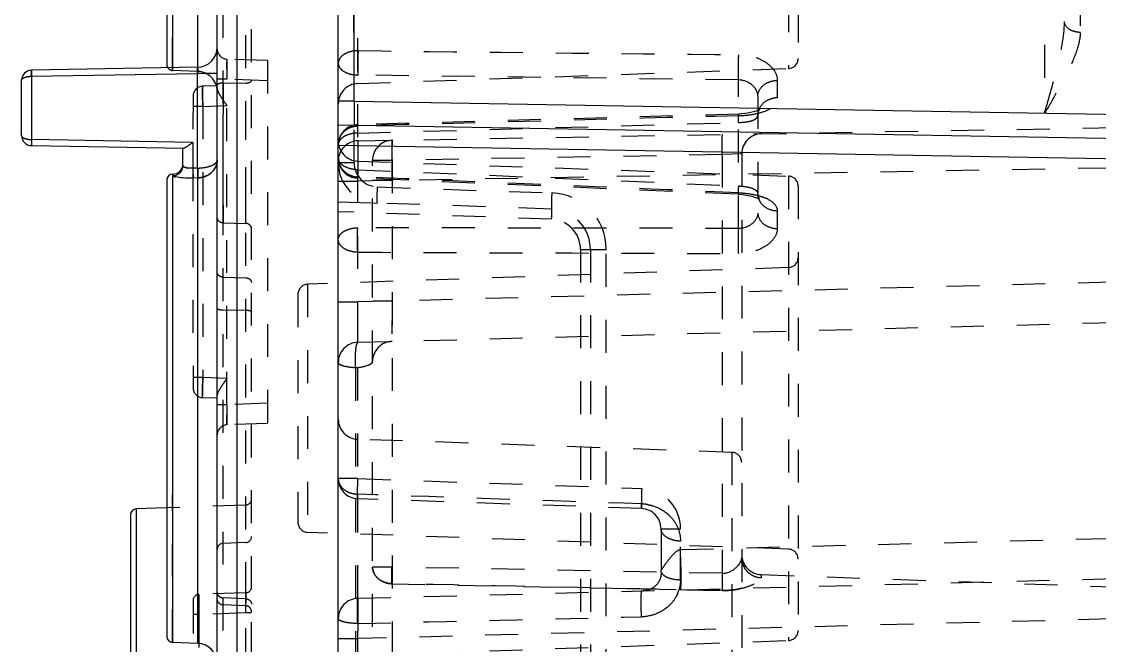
# Model space of a CAD drawing. Header units: millimetres. Extents: x -1265 to 1982, y -12197 to 1934.
# Drawn here: x 504.9 to 558.3, y 175.9 to 206.8 of the extents above; entities that cross this region are included whole.
import ezdxf

# ---------------------------------------------------------------- set-up
doc = ezdxf.new("R2010")
doc.units = ezdxf.units.MM
doc.header["$LTSCALE"] = 16.335
doc.linetypes.add('HIDDEN', pattern=[0.2, 0.1, -0.1])
doc.layers.get('0').update_dxf_attribs({"linetype": 'CONTINUOUS'})
doc.layers.add('DEFAULT_2', color=8, linetype='HIDDEN')

msp = doc.modelspace()

# ---------------------------------------------------------------- linework, layer by layer
at = {"color": 7, "linetype": 'Continuous'}
for p, q in [((520.598, -133.13), (520.598, 283.87)), ((514.598, -94.748), (514.598, 282.739)), ((515.572, 276.741), (515.572, -88.75)), ((512.098, 227.306), (512.098, 204.674)), ((512.387, 227.526), (512.387, 204.511)), ((513.633, 204.538), (513.633, 227.417)), ((513.615, 204.533), (505.389, 204.389)), ((505.389, 204.089), (513.615, 204.233)), ((513.615, 199.536), (513.615, 204.233)), ((514.598, 204.233), (513.615, 204.233)), ((504.898, 201.151), (504.898, 203.889)), ((505.389, 204.089), (505.389, 200.951)), ((521.384, 202.857), (520.598, 202.857)), ((521.384, 202.857), (521.384, 201.657)), ((521.384, 202.857), (599.107, 201.501)), ((597.633, 200.326), (520.598, 201.67)), ((513.389, 200.812), (505.389, 200.951)), ((505.389, 200.651), (512.936, 200.52)), ((512.898, 199.654), (512.898, 200.52)), ((513.389, 200.812), (513.389, 199.529)), ((520.598, 200.67), (597.633, 199.326)), ((513.615, 199.536), (513.389, 199.529)), ((512.098, 198.936), (512.098, 176.304)), ((512.387, 199.156), (512.387, 176.005)), ((512.398, 199.215), (512.393, 199.157)), ((512.398, 199.235), (512.398, 199.215)), ((513.624, 199.047), (513.398, 199.039)), ((513.633, 175.962), (513.633, 199.047)), ((510.298, 182.332), (510.298, 151.909)), ((512.098, 182.683), (510.587, 182.63)), ((510.587, 182.63), (510.587, 151.61)), ((513.633, 175.962), (512.387, 176.005))]:
    msp.add_line(p, q, dxfattribs=at)
for centre, radius, start, end in [((513.598, 205.533), 1, 271, 360), ((505.398, 203.889), 0.5, 91, 180), ((505.398, 201.151), 0.5, 180, 269), ((512.398, 199.736), 0.5, 270, 350.8002), ((512.398, 198.935), 0.3, 90, 180), ((510.598, 182.331), 0.3, 92, 180), ((512.398, 176.305), 0.3, 180, 268), ((513.598, 174.963), 1, 0, 88)]:
    msp.add_arc(centre, radius, start, end, dxfattribs=at)
for points, knots in [([(521.384, 202.857), (521.383, 203.248), (521.381, 204.013), (521.38, 205.124), (521.378, 206.148), (521.378, 206.928), (521.378, 207.48), (521.378, 207.829), (521.379, 208.131), (521.38, 208.382), (521.38, 208.558), (521.381, 208.672), (521.381, 208.737), (521.383, 208.786), (521.381, 208.825), (521.386, 208.841), (521.381, 208.857), (521.384, 208.857)], [0, 0, 0, 0, 0.195092, 0.3827, 0.555558, 0.707136, 0.773007, 0.831443, 0.881916, 0.923896, 0.956914, 0.969982, 0.980726, 0.989122, 0.995148, 0.998781, 1, 1, 1, 1]), ([(505.389, 204.389), (505.387, 204.389), (505.39, 204.377), (505.386, 204.365), (505.388, 204.335), (505.386, 204.281), (505.388, 204.197), (505.388, 204.126), (505.389, 204.089)], [0, 0, 0, 0, 0.019152, 0.075116, 0.166846, 0.293184, 0.629857, 1, 1, 1, 1]), ([(513.615, 204.533), (513.618, 204.533), (513.619, 204.52), (513.621, 204.506), (513.622, 204.476), (513.623, 204.423), (513.621, 204.34), (513.618, 204.271), (513.615, 204.233)], [0, 0, 0, 0, 0.023468, 0.08469, 0.180135, 0.305023, 0.623367, 1, 1, 1, 1]), ([(504.898, 203.889), (504.898, 203.953), (505.03, 204.037), (505.2, 204.076), (505.324, 204.089), (505.389, 204.089)], [0, 0, 0, 0, 0.345637, 0.645531, 1, 1, 1, 1]), ([(504.898, 201.151), (504.898, 201.087), (505.031, 201.004), (505.201, 200.963), (505.324, 200.952), (505.389, 200.951)], [0, 0, 0, 0, 0.349302, 0.648144, 1, 1, 1, 1]), ([(505.389, 200.951), (505.389, 200.927), (505.388, 200.842), (505.386, 200.756), (505.387, 200.695)], [0, 0, 0, 0, 0.280339, 1, 1, 1, 1]), ([(505.387, 200.695), (505.387, 200.684), (505.392, 200.675), (505.385, 200.651), (505.389, 200.651)], [0, 0, 0, 0, 0.745059, 1, 1, 1, 1]), ([(513.389, 200.812), (513.346, 200.779), (513.261, 200.715), (513.14, 200.625), (513.036, 200.558), (512.966, 200.519), (512.936, 200.52)], [0, 0, 0, 0, 0.301036, 0.586699, 0.832841, 1, 1, 1, 1]), ([(513.615, 199.535), (513.746, 199.537), (513.992, 199.561), (514.331, 199.644), (514.598, 199.809), (514.598, 199.938)], [0, 0, 0, 0, 0.352336, 0.650583, 1, 1, 1, 1]), ([(513.997, 199.123), (514.17, 199.192), (514.477, 199.41), (514.598, 199.771), (514.598, 199.938)], [0, 0, 0, 0, 0.526757, 1, 1, 1, 1]), ([(512.829, 199.405), (512.84, 199.424), (512.878, 199.502), (512.898, 199.59), (512.898, 199.654)], [0, 0, 0, 0, 0.26133, 1, 1, 1, 1]), ([(513.149, 199.538), (513.086, 199.548), (513.003, 199.567), (512.92, 199.612), (512.898, 199.641), (512.898, 199.654)], [0, 0, 0, 0, 0.662365, 0.871584, 1, 1, 1, 1]), ([(513.389, 199.529), (513.368, 199.528), (513.288, 199.525), (513.208, 199.53), (513.149, 199.538)], [0, 0, 0, 0, 0.260461, 1, 1, 1, 1]), ([(513.389, 199.529), (513.39, 199.494), (513.394, 199.363), (513.397, 199.233), (513.398, 199.137)], [0, 0, 0, 0, 0.268719, 1, 1, 1, 1]), ([(513.633, 199.537), (513.636, 199.431), (513.636, 199.268), (513.641, 199.104), (513.633, 199.047)], [0, 0, 0, 0, 0.645601, 1, 1, 1, 1]), ([(512.398, 199.157), (512.419, 199.157), (512.507, 199.163), (512.593, 199.194), (512.652, 199.227)], [0, 0, 0, 0, 0.235852, 1, 1, 1, 1]), ([(512.544, 199.097), (512.512, 199.105), (512.472, 199.116), (512.415, 199.142), (512.415, 199.157)], [0, 0, 0, 0, 0.691676, 1, 1, 1, 1]), ([(513.398, 199.039), (513.234, 199.034), (512.948, 199.039), (512.663, 199.069), (512.544, 199.097)], [0, 0, 0, 0, 0.573426, 1, 1, 1, 1]), ([(513.398, 199.137), (513.398, 199.126), (513.399, 199.093), (513.399, 199.061), (513.398, 199.039)], [0, 0, 0, 0, 0.346429, 1, 1, 1, 1])]:
    msp.add_open_spline(points, degree=3, knots=knots, dxfattribs=at)
for points in [[(512.652, 199.227), (512.724, 199.269), (512.788, 199.332), (512.829, 199.405)], [(513.633, 199.047), (513.757, 199.051), (513.881, 199.077), (513.997, 199.123)]]:
    msp.add_open_spline(points, degree=3, dxfattribs=at)
at = {"layer": 'DEFAULT_2', "color": 8, "linetype": 'HIDDEN'}
for p, q in [((516.008, 64.006), (516.008, 283.738)), ((516.298, 64.308), (516.298, 283.465)), ((514.887, 163.531), (514.887, 282.95)), ((512.387, 204.375), (512.393, 227.533)), ((542.915, 227.507), (542.915, 204.473)), ((543.398, 227.007), (543.398, 204.973)), ((555.615, 218.709), (555.615, 202.26)), ((521.58, -112.561), (521.563, 212.786)), ((521.384, 202.857), (521.384, 208.857)), ((517.098, 204.87), (515.08, 204.941)), ((517.098, 204.87), (517.098, 186.87)), ((512.387, 204.511), (512.387, 204.375)), ((513.633, 204.332), (512.387, 204.375)), ((513.633, 204.538), (513.633, 204.332)), ((521.563, 203.728), (542.915, 204.473)), ((540.433, 203.907), (521.563, 204.151)), ((514.598, 203.62), (513.88, 203.595)), ((515.08, 203.941), (514.598, 203.941)), ((514.887, 203.641), (514.886, 203.353)), ((514.887, 203.771), (516.008, 203.751)), ((514.887, 203.771), (514.887, 203.641)), ((515.08, 187.799), (515.08, 203.941)), ((517.098, 203.871), (515.08, 203.941)), ((540.433, 196.542), (540.433, 203.907)), ((542.38, 203.02), (542.38, 203.889)), ((513.398, 203.096), (513.389, 200.812)), ((541.398, 203.116), (541.398, 197.306)), ((513.88, 202.596), (513.398, 202.596)), ((513.88, 202.596), (515.08, 202.638)), ((513.88, 202.596), (513.88, 189.145)), ((540.439, 202.213), (521.571, 201.687)), ((521.58, 200.887), (598.103, 202.223)), ((540.439, 202.213), (540.45, 202.134)), ((521.384, 199.802), (521.384, 201.657)), ((521.563, 201.271), (540.433, 201.797)), ((521.571, 201.687), (521.58, 201.626)), ((521.563, 199.883), (542.915, 199.137)), ((598.103, 200.223), (521.572, 198.888)), ((522.298, 59.174), (522.298, 199.917)), ((523.263, 199.917), (522.298, 199.917)), ((539.633, 200.203), (523.263, 199.917)), ((523.263, 199.917), (523.263, 86.747)), ((540.598, 200.237), (539.633, 200.203)), ((539.633, 200.203), (539.633, 179.436)), ((540.598, 200.237), (540.598, 87.193)), ((513.389, 199.529), (513.398, 188.645)), ((521.384, 199.802), (520.598, 199.802)), ((521.563, 199.454), (540.433, 198.652)), ((512.387, 176.005), (512.393, 199.163)), ((512.393, 199.157), (512.398, 199.235)), ((520.598, 198.888), (521.572, 198.888)), ((521.556, 199.039), (521.563, 199.103)), ((540.425, 198.236), (521.556, 199.039)), ((523.28, 198.917), (522.298, 198.917)), ((542.915, 199.137), (542.915, 176.103)), ((522.542, 198.602), (531.181, 198.301)), ((540.425, 198.236), (540.433, 198.314)), ((543.398, 198.637), (543.398, 176.603)), ((520.598, 197.87), (522.298, 197.811)), ((522.298, 197.811), (522.53, 197.803)), ((531.168, 197.501), (522.528, 197.803)), ((531.159, 197.001), (520.598, 197.37)), ((542.363, 197.402), (542.363, 196.534)), ((514.887, 196.814), (516.008, 196.794)), ((540.433, 196.542), (521.563, 196.575)), ((532.607, 195.502), (532.607, 164.238)), ((532.607, 195.502), (533.884, 195.502)), ((533.098, 195.502), (533.098, 164.238)), ((533.884, 164.238), (533.884, 195.503)), ((542.915, 194.603), (519.08, 193.771)), ((598.106, 194.899), (521.58, 192.896)), ((514.887, 194.126), (516.008, 194.095)), ((519.08, 193.771), (519.08, 181.469)), ((518.598, 193.273), (518.598, 181.968)), ((521.572, 190.896), (598.106, 192.9)), ((523.272, 192.94), (522.298, 192.94)), ((514.887, 192.501), (516.008, 192.49)), ((520.598, 192.896), (521.58, 192.896)), ((521.448, 189.632), (521.448, 59.233)), ((513.88, 189.145), (513.398, 189.145)), ((515.08, 189.103), (513.88, 189.145)), ((514.598, 188.12), (513.88, 188.145)), ((515.08, 187.799), (514.598, 187.799)), ((517.098, 187.87), (515.08, 187.799)), ((517.098, 186.87), (515.08, 186.8)), ((540.115, 185.437), (521.563, 186.085)), ((540.115, 185.437), (540.115, 162.403)), ((521.572, 184.136), (520.598, 184.136)), ((521.572, 184.136), (535.641, 183.645)), ((516.008, 182.82), (512.098, 182.683)), ((535.633, 182.645), (521.563, 183.137)), ((537.572, 180.614), (598.106, 182.199)), ((542.915, 180.637), (519.08, 181.469)), ((536.598, 181.646), (536.598, 180.174)), ((536.598, 181.646), (537.572, 181.646)), ((537.563, 179.116), (537.572, 181.646)), ((516.008, 180.96), (514.887, 180.92)), ((521.572, 178.196), (598.106, 180.2)), ((523.263, 179.747), (522.298, 179.747)), ((539.633, 179.436), (523.263, 179.747)), ((541.563, 179.373), (541.563, 179.221)), ((541.563, 179.373), (588.415, 177.737)), ((523.263, 178.921), (534.17, 178.698)), ((534.17, 178.698), (535.626, 178.668)), ((535.626, 178.668), (535.715, 178.666)), ((535.715, 178.666), (537.572, 178.628)), ((537.572, 178.628), (537.865, 178.622)), ((537.865, 178.622), (539.633, 178.586)), ((513.398, 178.089), (513.398, 170.652)), ((516.008, 178.47), (513.687, 178.388)), ((514.887, 178.162), (514.887, 178.217)), ((516.008, 178.179), (514.887, 178.216)), ((514.887, 177.869), (514.887, 178.162)), ((598.103, 178.2), (521.58, 176.196)), ((516.008, 177.47), (513.687, 177.389)), ((516.008, 177.83), (514.887, 177.869)), ((516.298, 177.47), (516.008, 177.47)), ((513.687, 177.389), (513.398, 177.389)), ((513.687, 177.389), (513.687, 171.351)), ((520.598, 176.196), (521.58, 176.196)), ((521.563, 175.358), (542.915, 176.103))]:
    msp.add_line(p, q, dxfattribs=at)
for points in [[(541.493, 202.44), (541.491, 202.439), (541.316, 202.355), (540.9, 202.254), (540.439, 202.213)], [(541.398, 202.172), (541.447, 202.376), (541.493, 202.44)], [(541.47, 198.002), (541.487, 197.99), (541.423, 198.102), (541.398, 198.25)], [(540.425, 198.236), (540.641, 198.221), (541.098, 198.144), (541.414, 198.033), (541.47, 198.002)]]:
    msp.add_lwpolyline(points, dxfattribs=at)
for centre, radius, start, end in [((515.098, 205.44), 0.5, 180, 268), ((512.398, 204.675), 0.3, 180, 268), ((542.898, 204.973), 0.5, 272, 360), ((513.598, 203.333), 1, 0, 88), ((567.705, 204.86), 52.633, 180.456, 181.0005), ((513.898, 203.096), 0.5, 92, 180), ((-984.328, 199.921), 1500.341, 359.913968, 0.146267), ((521.598, 202.728), 1, 92, 180), ((563.301, 203.476), 49.429, 180.4411, 181.0203), ((521.598, 200.688), 1, 91.5423, 180.0178), ((523.298, 199.917), 1, 91, 180), ((541.598, 200.237), 1, 91, 180), ((521.598, 199.888), 1, 91, 180), ((521.598, 200.882), 1, 180, 268), ((521.598, 200.037), 1, 179.9824, 267.6079), ((521.459, 200.038), 0.861, 180.0114, 185.0152), ((512.398, 199.736), 0.5, 350.8002, 360), ((513.734, 199.966), 0.869, 322.3253, 330.3142), ((522.598, 199.802), 2, 180, 268), ((522.584, 199.802), 1.2, 180.0032, 268.0032), ((736.748, 200.786), 213.476, 180.25531, 180.50157), ((513.601, 200.127), 1.079, 295.368, 301.9938), ((542.898, 198.637), 0.5, 0, 88), ((531.084, 195.502), 2.8, 0.0032, 88.0032), ((542.242, 198.297), 0.85, 200.7587, 213.7474), ((541.077, 196.416), 1.777, 62.6932, 65.2315), ((794.721, 198.273), 279.837, 180.11967, 180.29863), ((237.349, 198.251), 278.663, 359.70054, 359.88027), ((531.098, 195.502), 2, 0, 88), ((531.107, 195.502), 1.5, 0.006, 88.0004), ((542.898, 195.103), 0.5, 272, 360), ((519.098, 193.271), 0.5, 92, 180), ((521.598, 189.896), 1, 91.5, 180), ((523.298, 189.941), 1, 91.5, 180), ((527.461, 190.049), 6.027, 181.4949, 183.9692), ((513.898, 188.645), 0.5, 180, 268), ((566.692, 188.221), 52.82, 178.9983, 179.5402), ((564.722, 186.918), 49.65, 178.9831, 179.56), ((521.598, 187.084), 1, 180, 268), ((515.098, 186.3), 0.5, 92, 180), ((540.098, 184.937), 0.5, 0, 88), ((521.598, 184.136), 1, 180, 268), ((535.572, 181.646), 2, 0.0096, 88.004), ((515.998, 183.12), 0.3, 272, 360), ((535.558, 180.709), 2.17, 79.9929, 88.0331), ((535.598, 181.646), 1, 0, 88), ((519.098, 181.969), 0.5, 180, 268), ((515.998, 181.259), 0.3, 272, 360), ((514.898, 180.621), 0.3, 92, 180), ((542.898, 180.137), 0.5, 0, 88), ((552.861, 180.188), 16.263, 180.0483, 182.1249), ((541.598, 180.373), 1, 180, 268), ((534.534, 179.509), 2.077, 359.5501, 2.0851), ((515.998, 178.769), 0.3, 272, 360), ((535.831, 179.122), 1.732, 336.2822, 342.6638), ((544.986, 178.78), 5.357, 181.3033, 182.0755), ((513.698, 178.089), 0.3, 92, 180), ((433.317, 178.351), 82.696, 359.38972, 359.73601), ((521.598, 177.196), 1, 91.5, 180), ((596.083, 178.269), 82.401, 180.2646, 180.61209), ((542.898, 176.603), 0.5, 272, 360)]:
    msp.add_arc(centre, radius, start, end, dxfattribs=at)
for points, knots in [([(557.384, 208.228), (557.381, 208.228), (557.386, 208.211), (557.38, 208.193), (557.383, 208.148), (557.381, 208.093), (557.381, 208.02), (557.38, 207.893), (557.379, 207.696), (557.379, 207.415), (557.378, 207.078), (557.378, 206.689), (557.378, 206.412), (557.378, 206.266)], [0, 0, 0, 0, 0.004194, 0.016688, 0.0374, 0.066242, 0.103125, 0.14796, 0.261124, 0.404802, 0.577188, 0.776262, 1, 1, 1, 1]), ([(555.615, 202.26), (555.839, 203.035), (556.168, 204.184), (556.511, 205.699), (556.598, 206.445), (556.598, 206.804)], [0, 0, 0, 0, 0.519089, 0.769161, 1, 1, 1, 1]), ([(557.378, 206.266), (557.28, 206.267), (557.086, 206.299), (556.77, 206.423), (556.598, 206.657), (556.598, 206.804)], [0, 0, 0, 0, 0.287823, 0.569712, 1, 1, 1, 1]), ([(557.378, 206.266), (557.378, 205.945), (557.202, 205.267), (556.763, 204.292), (556.213, 203.281), (555.817, 202.603), (555.615, 202.26)], [0, 0, 0, 0, 0.218199, 0.465635, 0.72923, 1, 1, 1, 1]), ([(521.58, 205.36), (521.454, 205.36), (521.211, 205.327), (520.891, 205.199), (520.662, 204.998), (520.598, 204.816), (520.598, 204.734)], [0, 0, 0, 0, 0.29967, 0.573157, 0.804663, 1, 1, 1, 1]), ([(521.58, 205.36), (521.577, 205.266), (521.564, 204.863), (521.56, 204.46), (521.563, 204.15)], [0, 0, 0, 0, 0.232593, 1, 1, 1, 1]), ([(515.08, 204.941), (515.079, 204.941), (515.079, 204.93), (515.077, 204.919), (515.076, 204.893), (515.074, 204.845), (515.074, 204.761), (515.073, 204.639), (515.074, 204.49), (515.076, 204.254), (515.078, 204.069), (515.08, 203.941)], [0, 0, 0, 0, 0.005212, 0.020013, 0.044179, 0.077359, 0.169286, 0.292828, 0.444322, 0.617388, 1, 1, 1, 1]), ([(515.074, 204.441), (515.074, 204.478), (515.073, 204.599), (515.073, 204.721), (515.074, 204.806)], [0, 0, 0, 0, 0.29833, 1, 1, 1, 1]), ([(520.598, 204.734), (520.598, 204.657), (520.663, 204.487), (520.888, 204.304), (521.2, 204.184), (521.438, 204.153), (521.563, 204.151)], [0, 0, 0, 0, 0.188319, 0.41691, 0.693497, 1, 1, 1, 1]), ([(540.433, 203.907), (540.432, 204.002), (540.43, 204.417), (540.437, 204.832), (540.45, 205.152)], [0, 0, 0, 0, 0.228989, 1, 1, 1, 1]), ([(542.38, 203.889), (542.38, 204.054), (542.239, 204.417), (541.785, 204.814), (541.165, 205.084), (540.693, 205.15), (540.45, 205.152)], [0, 0, 0, 0, 0.198246, 0.436424, 0.708994, 1, 1, 1, 1]), ([(505.389, 204.089), (505.388, 204.126), (505.388, 204.197), (505.386, 204.281), (505.388, 204.335), (505.386, 204.365), (505.39, 204.377), (505.387, 204.389), (505.389, 204.389)], [0, 0, 0, 0, 0.370143, 0.706816, 0.833154, 0.924884, 0.980848, 1, 1, 1, 1]), ([(513.615, 204.233), (513.618, 204.271), (513.621, 204.34), (513.623, 204.423), (513.622, 204.476), (513.621, 204.506), (513.619, 204.52), (513.618, 204.533), (513.615, 204.533)], [0, 0, 0, 0, 0.376633, 0.694977, 0.819864, 0.91531, 0.976532, 1, 1, 1, 1]), ([(504.898, 203.889), (504.898, 203.954), (505.031, 204.036), (505.201, 204.077), (505.324, 204.089), (505.389, 204.089)], [0, 0, 0, 0, 0.349302, 0.648144, 1, 1, 1, 1]), ([(513.88, 202.596), (513.878, 202.723), (513.876, 202.908), (513.874, 203.144), (513.873, 203.293), (513.874, 203.416), (513.874, 203.5), (513.876, 203.548), (513.877, 203.574), (513.879, 203.585), (513.879, 203.595), (513.88, 203.595)], [0, 0, 0, 0, 0.38195, 0.555331, 0.706759, 0.831014, 0.923207, 0.956219, 0.980162, 0.994794, 1, 1, 1, 1]), ([(513.88, 203.595), (513.877, 203.595), (513.88, 203.577), (513.875, 203.558), (513.875, 203.513), (513.874, 203.457), (513.873, 203.384), (513.873, 203.262), (513.874, 203.164), (513.874, 203.095)], [0, 0, 0, 0, 0.017991, 0.069446, 0.153424, 0.268728, 0.413843, 0.586082, 1, 1, 1, 1]), ([(514.598, 203.631), (514.598, 203.644), (514.619, 203.707), (514.688, 203.735), (514.738, 203.75)], [0, 0, 0, 0, 0.188723, 1, 1, 1, 1]), ([(514.738, 203.75), (514.75, 203.753), (514.799, 203.765), (514.849, 203.771), (514.887, 203.771)], [0, 0, 0, 0, 0.237947, 1, 1, 1, 1]), ([(516.008, 203.751), (516.045, 203.752), (516.116, 203.761), (516.221, 203.788), (516.298, 203.848), (516.298, 203.891)], [0, 0, 0, 0, 0.320339, 0.621051, 1, 1, 1, 1]), ([(541.398, 203.116), (541.398, 203.319), (541.126, 203.746), (540.675, 203.906), (540.433, 203.907)], [0, 0, 0, 0, 0.456128, 1, 1, 1, 1]), ([(541.398, 203.116), (541.398, 203.32), (541.597, 203.651), (542.009, 203.842), (542.257, 203.887), (542.38, 203.889)], [0, 0, 0, 0, 0.452423, 0.7266, 1, 1, 1, 1]), ([(514.598, 203.477), (514.598, 203.461), (514.607, 203.388), (514.639, 203.319), (514.665, 203.267)], [0, 0, 0, 0, 0.208561, 1, 1, 1, 1]), ([(514.665, 203.267), (514.676, 203.246), (514.724, 203.156), (514.779, 203.07), (514.823, 203.005)], [0, 0, 0, 0, 0.233006, 1, 1, 1, 1]), ([(514.886, 203.353), (514.886, 203.259), (514.885, 202.873), (514.885, 202.487), (514.884, 202.194)], [0, 0, 0, 0, 0.243004, 1, 1, 1, 1]), ([(514.823, 203.005), (514.843, 202.974), (514.927, 202.851), (515.014, 202.729), (515.08, 202.638)], [0, 0, 0, 0, 0.243618, 1, 1, 1, 1]), ([(540.45, 202.135), (540.691, 202.141), (541.147, 202.183), (541.684, 202.318), (542.032, 202.491), (542.225, 202.641), (542.351, 202.82), (542.38, 202.956), (542.38, 203.02)], [0, 0, 0, 0, 0.316191, 0.598319, 0.718743, 0.823568, 0.915142, 1, 1, 1, 1]), ([(542.38, 203.02), (542.257, 203.018), (542.006, 202.969), (541.584, 202.749), (541.398, 202.393), (541.398, 202.173)], [0, 0, 0, 0, 0.263364, 0.532248, 1, 1, 1, 1]), ([(514.884, 202.194), (514.884, 201.779), (514.883, 201.225), (514.883, 200.672), (514.883, 200.535)], [0, 0, 0, 0, 0.751446, 1, 1, 1, 1]), ([(540.433, 201.797), (540.432, 201.851), (540.431, 201.95), (540.431, 202.068), (540.433, 202.14), (540.433, 202.18), (540.437, 202.196), (540.437, 202.211), (540.439, 202.211)], [0, 0, 0, 0, 0.394369, 0.718779, 0.841212, 0.929976, 0.982307, 1, 1, 1, 1]), ([(540.902, 201.841), (540.971, 201.854), (541.095, 201.881), (541.256, 201.949), (541.369, 202.044), (541.398, 202.132), (541.398, 202.172)], [0, 0, 0, 0, 0.326707, 0.595802, 0.810668, 1, 1, 1, 1]), ([(520.598, 200.688), (520.598, 200.809), (520.65, 201.056), (520.87, 201.366), (521.196, 201.573), (521.452, 201.624), (521.58, 201.626)], [0, 0, 0, 0, 0.242637, 0.489649, 0.742953, 1, 1, 1, 1]), ([(521.563, 201.272), (521.562, 201.358), (521.562, 201.491), (521.562, 201.624), (521.567, 201.67)], [0, 0, 0, 0, 0.650275, 1, 1, 1, 1]), ([(540.433, 201.797), (540.474, 201.798), (540.631, 201.806), (540.788, 201.821), (540.902, 201.841)], [0, 0, 0, 0, 0.260193, 1, 1, 1, 1]), ([(504.898, 201.151), (504.898, 201.087), (505.03, 201.004), (505.2, 200.964), (505.324, 200.952), (505.389, 200.951)], [0, 0, 0, 0, 0.345637, 0.645531, 1, 1, 1, 1]), ([(520.726, 200.974), (520.706, 200.953), (520.638, 200.872), (520.598, 200.765), (520.598, 200.688)], [0, 0, 0, 0, 0.274844, 1, 1, 1, 1]), ([(520.919, 201.117), (520.9, 201.107), (520.831, 201.067), (520.767, 201.017), (520.726, 200.974)], [0, 0, 0, 0, 0.266021, 1, 1, 1, 1]), ([(521.563, 201.271), (521.521, 201.271), (521.357, 201.261), (521.193, 201.228), (521.078, 201.187)], [0, 0, 0, 0, 0.25655, 1, 1, 1, 1]), ([(523.28, 200.917), (523.278, 200.917), (523.276, 200.908), (523.271, 200.886), (523.267, 200.828), (523.263, 200.738), (523.26, 200.615), (523.259, 200.465), (523.259, 200.23), (523.261, 200.045), (523.263, 199.917)], [0, 0, 0, 0, 0.005946, 0.020823, 0.077935, 0.170112, 0.294244, 0.445477, 0.618613, 1, 1, 1, 1]), ([(523.272, 198.918), (523.271, 199.047), (523.269, 199.302), (523.267, 199.673), (523.266, 200.014), (523.267, 200.313), (523.268, 200.531), (523.27, 200.675), (523.271, 200.759), (523.274, 200.824), (523.274, 200.875), (523.279, 200.897), (523.277, 200.917), (523.28, 200.917)], [0, 0, 0, 0, 0.194626, 0.382559, 0.555455, 0.706874, 0.831123, 0.881607, 0.923609, 0.956651, 0.980497, 0.994979, 1, 1, 1, 1]), ([(523.274, 199.835), (523.274, 199.913), (523.274, 200.061), (523.273, 200.272), (523.273, 200.458), (523.274, 200.615), (523.275, 200.739), (523.275, 200.823), (523.277, 200.871), (523.277, 200.897), (523.28, 200.907), (523.279, 200.917), (523.28, 200.917)], [0, 0, 0, 0, 0.215869, 0.411815, 0.584182, 0.729935, 0.846371, 0.930988, 0.960923, 0.982462, 0.995502, 1, 1, 1, 1]), ([(539.633, 200.203), (539.631, 200.326), (539.629, 200.509), (539.629, 200.745), (539.63, 200.899), (539.633, 201.024), (539.637, 201.109), (539.641, 201.157), (539.643, 201.182), (539.646, 201.194), (539.648, 201.203), (539.65, 201.203)], [0, 0, 0, 0, 0.36956, 0.548072, 0.705733, 0.831944, 0.923674, 0.956264, 0.979836, 0.994316, 1, 1, 1, 1]), ([(505.389, 200.651), (505.387, 200.651), (505.39, 200.663), (505.387, 200.674), (505.387, 200.687), (505.387, 200.695)], [0, 0, 0, 0, 0.131723, 0.516622, 1, 1, 1, 1]), ([(514.883, 200.535), (514.882, 200.399), (514.882, 199.88), (514.882, 199.36), (514.883, 198.976)], [0, 0, 0, 0, 0.260474, 1, 1, 1, 1]), ([(521.58, 200.887), (521.577, 200.887), (521.579, 200.867), (521.574, 200.845), (521.574, 200.794), (521.571, 200.73), (521.57, 200.645), (521.568, 200.501), (521.567, 200.284), (521.566, 199.985), (521.567, 199.643), (521.569, 199.273), (521.571, 199.018), (521.572, 198.888)], [0, 0, 0, 0, 0.005021, 0.019503, 0.043349, 0.076391, 0.118394, 0.168877, 0.293126, 0.444545, 0.617441, 0.805374, 1, 1, 1, 1]), ([(513.615, 199.535), (513.746, 199.537), (513.992, 199.561), (514.331, 199.644), (514.598, 199.809), (514.598, 199.938)], [0, 0, 0, 0, 0.352338, 0.650583, 1, 1, 1, 1]), ([(514.598, 199.938), (514.598, 199.834), (514.569, 199.693), (514.507, 199.567), (514.489, 199.536)], [0, 0, 0, 0, 0.743613, 1, 1, 1, 1]), ([(521.563, 199.454), (521.438, 199.457), (521.2, 199.487), (520.888, 199.607), (520.663, 199.79), (520.598, 199.961), (520.598, 200.037)], [0, 0, 0, 0, 0.306503, 0.58309, 0.811681, 1, 1, 1, 1]), ([(512.898, 199.654), (512.898, 199.633), (512.953, 199.589), (513.039, 199.559), (513.112, 199.544), (513.149, 199.539)], [0, 0, 0, 0, 0.213945, 0.614253, 1, 1, 1, 1]), ([(513.389, 199.529), (513.392, 199.425), (513.395, 199.262), (513.401, 199.098), (513.398, 199.039)], [0, 0, 0, 0, 0.637594, 1, 1, 1, 1]), ([(513.633, 199.047), (513.641, 199.104), (513.636, 199.268), (513.636, 199.431), (513.633, 199.537)], [0, 0, 0, 0, 0.354399, 1, 1, 1, 1]), ([(514.422, 199.435), (514.405, 199.413), (514.333, 199.328), (514.245, 199.257), (514.173, 199.212)], [0, 0, 0, 0, 0.242835, 1, 1, 1, 1]), ([(520.726, 199.579), (520.789, 199.473), (520.904, 199.348), (521.042, 199.258), (521.078, 199.238)], [0, 0, 0, 0, 0.745681, 1, 1, 1, 1]), ([(521.563, 199.454), (521.561, 199.396), (521.558, 199.314), (521.556, 199.213), (521.554, 199.153), (521.555, 199.107), (521.553, 199.069), (521.556, 199.054), (521.554, 199.039), (521.556, 199.039)], [0, 0, 0, 0, 0.417286, 0.590298, 0.735281, 0.849862, 0.93285, 0.983159, 1, 1, 1, 1]), ([(512.393, 199.163), (512.393, 199.153), (512.424, 199.131), (512.474, 199.114), (512.519, 199.103), (512.544, 199.097)], [0, 0, 0, 0, 0.180216, 0.549988, 1, 1, 1, 1]), ([(514.064, 199.152), (513.964, 199.105), (513.819, 199.061), (513.671, 199.048), (513.633, 199.047)], [0, 0, 0, 0, 0.745622, 1, 1, 1, 1]), ([(514.883, 198.976), (514.883, 198.858), (514.883, 198.429), (514.883, 198), (514.884, 197.688)], [0, 0, 0, 0, 0.274527, 1, 1, 1, 1]), ([(522.528, 197.803), (522.527, 197.803), (522.527, 197.811), (522.525, 197.82), (522.525, 197.84), (522.525, 197.878), (522.525, 197.946), (522.526, 198.046), (522.529, 198.169), (522.534, 198.357), (522.539, 198.504), (522.542, 198.602)], [0, 0, 0, 0, 0.004999, 0.019228, 0.042666, 0.075185, 0.166901, 0.293222, 0.451087, 0.629861, 1, 1, 1, 1]), ([(531.182, 198.301), (531.178, 198.202), (531.174, 198.056), (531.169, 197.867), (531.166, 197.744), (531.165, 197.644), (531.164, 197.576), (531.165, 197.538), (531.165, 197.518), (531.167, 197.509), (531.166, 197.501), (531.168, 197.501)], [0, 0, 0, 0, 0.370138, 0.548912, 0.706778, 0.8331, 0.924816, 0.957335, 0.980773, 0.995001, 1, 1, 1, 1]), ([(540.433, 198.652), (540.431, 198.597), (540.428, 198.518), (540.426, 198.419), (540.424, 198.357), (540.424, 198.309), (540.422, 198.269), (540.425, 198.254), (540.423, 198.237), (540.425, 198.238)], [0, 0, 0, 0, 0.395604, 0.569572, 0.720451, 0.842846, 0.931407, 0.983337, 1, 1, 1, 1]), ([(540.433, 198.652), (540.556, 198.644), (540.785, 198.621), (541.055, 198.564), (541.228, 198.489), (541.321, 198.423), (541.384, 198.343), (541.398, 198.28), (541.398, 198.25)], [0, 0, 0, 0, 0.329899, 0.616448, 0.734021, 0.833671, 0.919232, 1, 1, 1, 1]), ([(540.433, 198.314), (540.52, 198.31), (540.855, 198.288), (541.19, 198.235), (541.431, 198.169)], [0, 0, 0, 0, 0.258189, 1, 1, 1, 1]), ([(541.447, 197.996), (541.439, 198.017), (541.412, 198.099), (541.398, 198.186), (541.398, 198.249)], [0, 0, 0, 0, 0.261616, 1, 1, 1, 1]), ([(541.431, 198.169), (541.466, 198.159), (541.599, 198.121), (541.729, 198.073), (541.822, 198.03)], [0, 0, 0, 0, 0.262398, 1, 1, 1, 1]), ([(542.363, 197.402), (542.202, 197.407), (541.884, 197.485), (541.622, 197.694), (541.535, 197.825)], [0, 0, 0, 0, 0.504552, 1, 1, 1, 1]), ([(541.893, 197.995), (542.022, 197.928), (542.249, 197.781), (542.363, 197.519), (542.363, 197.402)], [0, 0, 0, 0, 0.554798, 1, 1, 1, 1]), ([(531.168, 197.501), (531.171, 197.501), (531.166, 197.481), (531.172, 197.46), (531.169, 197.41), (531.169, 197.351), (531.167, 197.275), (531.164, 197.158), (531.161, 197.065), (531.159, 197.001)], [0, 0, 0, 0, 0.019639, 0.076472, 0.168582, 0.292746, 0.444186, 0.617753, 1, 1, 1, 1]), ([(541.398, 197.306), (541.398, 197.106), (541.126, 196.681), (540.672, 196.536), (540.433, 196.542)], [0, 0, 0, 0, 0.455707, 1, 1, 1, 1]), ([(541.398, 197.306), (541.398, 197.104), (541.592, 196.778), (541.997, 196.584), (542.241, 196.537), (542.363, 196.534)], [0, 0, 0, 0, 0.452681, 0.726433, 1, 1, 1, 1]), ([(514.887, 196.814), (514.813, 196.817), (514.664, 196.873), (514.598, 197.022), (514.598, 197.092)], [0, 0, 0, 0, 0.513158, 1, 1, 1, 1]), ([(516.298, 196.517), (516.298, 196.587), (516.231, 196.735), (516.082, 196.792), (516.008, 196.794)], [0, 0, 0, 0, 0.486627, 1, 1, 1, 1]), ([(520.598, 195.992), (520.598, 196.069), (520.663, 196.239), (520.888, 196.422), (521.2, 196.542), (521.438, 196.573), (521.563, 196.575)], [0, 0, 0, 0, 0.188319, 0.41691, 0.693497, 1, 1, 1, 1]), ([(521.563, 195.361), (521.56, 195.455), (521.551, 195.859), (521.553, 196.265), (521.563, 196.575)], [0, 0, 0, 0, 0.232016, 1, 1, 1, 1]), ([(540.433, 196.542), (540.43, 196.447), (540.42, 196.032), (540.421, 195.617), (540.433, 195.297)], [0, 0, 0, 0, 0.229561, 1, 1, 1, 1]), ([(542.363, 196.534), (542.363, 196.37), (542.222, 196.009), (541.767, 195.616), (541.146, 195.355), (540.675, 195.296), (540.433, 195.297)], [0, 0, 0, 0, 0.198287, 0.435984, 0.70844, 1, 1, 1, 1]), ([(521.563, 195.361), (521.438, 195.363), (521.198, 195.398), (520.884, 195.528), (520.66, 195.73), (520.598, 195.91), (520.598, 195.992)], [0, 0, 0, 0, 0.299125, 0.571885, 0.803456, 1, 1, 1, 1]), ([(514.887, 194.126), (514.815, 194.128), (514.674, 194.169), (514.598, 194.304), (514.598, 194.366)], [0, 0, 0, 0, 0.538505, 1, 1, 1, 1]), ([(516.008, 194.095), (516.081, 194.093), (516.221, 194.052), (516.298, 193.917), (516.298, 193.855)], [0, 0, 0, 0, 0.538505, 1, 1, 1, 1]), ([(523.272, 192.94), (523.27, 192.81), (523.267, 192.555), (523.264, 192.184), (523.261, 191.843), (523.261, 191.544), (523.261, 191.327), (523.262, 191.184), (523.263, 191.1), (523.266, 191.035), (523.265, 190.983), (523.271, 190.961), (523.268, 190.94), (523.272, 190.94)], [0, 0, 0, 0, 0.195005, 0.382568, 0.555632, 0.707143, 0.83072, 0.880844, 0.922693, 0.955893, 0.980074, 0.994873, 1, 1, 1, 1]), ([(514.598, 192.581), (514.598, 192.569), (514.628, 192.541), (514.725, 192.511), (514.818, 192.501), (514.887, 192.501)], [0, 0, 0, 0, 0.119285, 0.335705, 1, 1, 1, 1]), ([(516.008, 192.49), (516.077, 192.49), (516.171, 192.48), (516.267, 192.451), (516.298, 192.423), (516.298, 192.41)], [0, 0, 0, 0, 0.664295, 0.880715, 1, 1, 1, 1]), ([(521.572, 190.896), (521.568, 190.896), (521.573, 190.917), (521.567, 190.939), (521.569, 190.991), (521.567, 191.055), (521.567, 191.14), (521.566, 191.283), (521.567, 191.5), (521.569, 191.799), (521.572, 192.14), (521.576, 192.511), (521.579, 192.766), (521.58, 192.896)], [0, 0, 0, 0, 0.005056, 0.019847, 0.044035, 0.077248, 0.119114, 0.169255, 0.292862, 0.444389, 0.617455, 0.80501, 1, 1, 1, 1]), ([(521.572, 190.896), (521.561, 190.895), (521.534, 190.872), (521.494, 190.779), (521.455, 190.574), (521.435, 190.262), (521.432, 190.02), (521.435, 189.892)], [0, 0, 0, 0, 0.032042, 0.089343, 0.298401, 0.627911, 1, 1, 1, 1]), ([(521.448, 189.632), (521.254, 189.64), (520.99, 189.668), (520.71, 189.763), (520.616, 189.832), (520.603, 189.87)], [0, 0, 0, 0, 0.645981, 0.866012, 1, 1, 1, 1]), ([(521.448, 189.632), (521.656, 189.651), (521.934, 189.7), (522.217, 189.816), (522.298, 189.903), (522.298, 189.941)], [0, 0, 0, 0, 0.669909, 0.880012, 1, 1, 1, 1]), ([(513.88, 188.145), (513.879, 188.145), (513.879, 188.155), (513.877, 188.167), (513.876, 188.192), (513.874, 188.241), (513.874, 188.325), (513.873, 188.447), (513.874, 188.597), (513.876, 188.832), (513.878, 189.017), (513.88, 189.145)], [0, 0, 0, 0, 0.005206, 0.019838, 0.04378, 0.076792, 0.168986, 0.29324, 0.444668, 0.618049, 1, 1, 1, 1]), ([(513.874, 188.645), (513.874, 188.609), (513.873, 188.487), (513.873, 188.365), (513.874, 188.279)], [0, 0, 0, 0, 0.297466, 1, 1, 1, 1]), ([(515.08, 189.103), (515.025, 189.026), (514.917, 188.877), (514.768, 188.658), (514.653, 188.46), (514.598, 188.325), (514.598, 188.264)], [0, 0, 0, 0, 0.290396, 0.5675, 0.812964, 1, 1, 1, 1]), ([(515.08, 187.799), (515.078, 187.672), (515.076, 187.487), (515.074, 187.251), (515.073, 187.101), (515.074, 186.98), (515.074, 186.896), (515.076, 186.847), (515.077, 186.821), (515.079, 186.81), (515.079, 186.8), (515.08, 186.8)], [0, 0, 0, 0, 0.382609, 0.555677, 0.707172, 0.830714, 0.922642, 0.955821, 0.979988, 0.994788, 1, 1, 1, 1]), ([(515.08, 186.8), (515.077, 186.8), (515.08, 186.818), (515.075, 186.838), (515.075, 186.883), (515.074, 186.939), (515.073, 187.011), (515.073, 187.133), (515.074, 187.23), (515.074, 187.299)], [0, 0, 0, 0, 0.018099, 0.070143, 0.154664, 0.269933, 0.414191, 0.585671, 1, 1, 1, 1]), ([(520.598, 184.136), (520.598, 184.035), (520.653, 183.825), (520.874, 183.573), (521.193, 183.407), (521.438, 183.37), (521.563, 183.358)], [0, 0, 0, 0, 0.222251, 0.459754, 0.72169, 1, 1, 1, 1]), ([(521.563, 183.137), (521.561, 183.137), (521.56, 183.146), (521.558, 183.158), (521.557, 183.184), (521.555, 183.232), (521.554, 183.316), (521.555, 183.439), (521.557, 183.588), (521.562, 183.824), (521.567, 184.009), (521.572, 184.136)], [0, 0, 0, 0, 0.005513, 0.020234, 0.044214, 0.07724, 0.169414, 0.293613, 0.444959, 0.61824, 1, 1, 1, 1]), ([(521.563, 183.137), (521.562, 183.137), (521.563, 183.144), (521.561, 183.153), (521.561, 183.172), (521.561, 183.209), (521.562, 183.274), (521.562, 183.329), (521.563, 183.361)], [0, 0, 0, 0, 0.01699, 0.065789, 0.146366, 0.258257, 0.573045, 1, 1, 1, 1]), ([(535.641, 183.645), (535.637, 183.521), (535.632, 183.339), (535.627, 183.103), (535.624, 182.949), (535.624, 182.824), (535.625, 182.74), (535.627, 182.691), (535.628, 182.666), (535.63, 182.655), (535.631, 182.645), (535.633, 182.645)], [0, 0, 0, 0, 0.369918, 0.548579, 0.706353, 0.832621, 0.924335, 0.956881, 0.980372, 0.994705, 1, 1, 1, 1]), ([(535.633, 182.645), (535.632, 182.645), (535.632, 182.653), (535.631, 182.661), (535.631, 182.68), (535.63, 182.718), (535.631, 182.786), (535.632, 182.844), (535.633, 182.878)], [0, 0, 0, 0, 0.015857, 0.062009, 0.139079, 0.247426, 0.559242, 1, 1, 1, 1]), ([(535.935, 182.846), (536.025, 182.83), (536.359, 182.749), (536.672, 182.586), (536.869, 182.429)], [0, 0, 0, 0, 0.266042, 1, 1, 1, 1]), ([(536.869, 182.429), (536.903, 182.402), (537.034, 182.291), (537.15, 182.162), (537.224, 182.059)], [0, 0, 0, 0, 0.256657, 1, 1, 1, 1]), ([(537.224, 182.059), (537.332, 181.912), (537.503, 181.582), (537.563, 181.215), (537.563, 181.033)], [0, 0, 0, 0, 0.500523, 1, 1, 1, 1]), ([(537.563, 181.033), (537.442, 181.036), (537.26, 181.062), (537.032, 181.138), (536.777, 181.262), (536.598, 181.476), (536.598, 181.646)], [0, 0, 0, 0, 0.29679, 0.445068, 0.584102, 1, 1, 1, 1]), ([(536.609, 179.585), (536.652, 179.662), (536.777, 179.843), (536.994, 180.132), (537.235, 180.425), (537.454, 180.605), (537.572, 180.614)], [0, 0, 0, 0, 0.185371, 0.461086, 0.753381, 1, 1, 1, 1]), ([(537.572, 178.615), (537.575, 178.615), (537.577, 178.632), (537.582, 178.654), (537.585, 178.703), (537.588, 178.767), (537.59, 178.853), (537.593, 179.004), (537.594, 179.233), (537.592, 179.546), (537.587, 179.894), (537.581, 180.254), (537.575, 180.495), (537.572, 180.614)], [0, 0, 0, 0, 0.004909, 0.018321, 0.041054, 0.073668, 0.116486, 0.169002, 0.300274, 0.4606, 0.638452, 0.821644, 1, 1, 1, 1]), ([(539.633, 179.436), (539.878, 179.427), (540.241, 179.604), (540.517, 179.932), (540.598, 180.114), (540.598, 180.193)], [0, 0, 0, 0, 0.566694, 0.817112, 1, 1, 1, 1]), ([(540.598, 180.193), (540.598, 179.949), (540.761, 179.557), (541.188, 179.286), (541.44, 179.225), (541.563, 179.221)], [0, 0, 0, 0, 0.491159, 0.752093, 1, 1, 1, 1]), ([(522.298, 179.747), (522.298, 179.641), (522.353, 179.421), (522.57, 179.149), (522.89, 178.971), (523.137, 178.922), (523.263, 178.921)], [0, 0, 0, 0, 0.227012, 0.4694, 0.728889, 1, 1, 1, 1]), ([(523.263, 178.921), (523.137, 178.922), (522.89, 178.971), (522.57, 179.149), (522.353, 179.421), (522.298, 179.641), (522.298, 179.747)], [0, 0, 0, 0, 0.27111, 0.530599, 0.772987, 1, 1, 1, 1]), ([(523.263, 179.747), (523.261, 179.667), (523.258, 179.391), (523.257, 179.116), (523.263, 178.921)], [0, 0, 0, 0, 0.291256, 1, 1, 1, 1]), ([(523.263, 178.921), (523.261, 178.974), (523.256, 179.249), (523.259, 179.525), (523.263, 179.747)], [0, 0, 0, 0, 0.193465, 1, 1, 1, 1]), ([(536.61, 179.493), (536.609, 179.372), (536.565, 179.13), (536.365, 178.821), (536.063, 178.62), (535.828, 178.569), (535.713, 178.566)], [0, 0, 0, 0, 0.25467, 0.505279, 0.757414, 1, 1, 1, 1]), ([(536.61, 179.493), (536.63, 179.438), (536.727, 179.328), (536.944, 179.212), (537.236, 179.139), (537.451, 179.118), (537.563, 179.116)], [0, 0, 0, 0, 0.162796, 0.392813, 0.685896, 1, 1, 1, 1]), ([(539.633, 179.436), (539.631, 179.358), (539.627, 179.075), (539.625, 178.791), (539.633, 178.586)], [0, 0, 0, 0, 0.276983, 1, 1, 1, 1]), ([(539.633, 179.436), (539.631, 179.367), (539.627, 179.108), (539.626, 178.849), (539.631, 178.658)], [0, 0, 0, 0, 0.266157, 1, 1, 1, 1]), ([(539.633, 178.586), (539.871, 178.581), (540.324, 178.615), (540.917, 178.771), (541.315, 178.952), (541.51, 179.105), (541.563, 179.187), (541.563, 179.221)], [0, 0, 0, 0, 0.339297, 0.642153, 0.873835, 0.951044, 1, 1, 1, 1]), ([(535.624, 178.564), (535.622, 178.564), (535.618, 178.555), (535.612, 178.527), (535.606, 178.455), (535.601, 178.338), (535.6, 178.24), (535.599, 178.183)], [0, 0, 0, 0, 0.017471, 0.060397, 0.239847, 0.557715, 1, 1, 1, 1]), ([(540.613, 178.696), (540.537, 178.677), (540.215, 178.607), (539.884, 178.581), (539.633, 178.586)], [0, 0, 0, 0, 0.238236, 1, 1, 1, 1]), ([(513.687, 177.389), (513.686, 177.516), (513.684, 177.702), (513.683, 177.937), (513.683, 178.087), (513.683, 178.209), (513.683, 178.293), (513.685, 178.342), (513.684, 178.367), (513.688, 178.378), (513.686, 178.388), (513.687, 178.388)], [0, 0, 0, 0, 0.382091, 0.55554, 0.707024, 0.831311, 0.923504, 0.956498, 0.980407, 0.994977, 1, 1, 1, 1]), ([(513.687, 178.388), (513.684, 178.388), (513.689, 178.37), (513.683, 178.351), (513.685, 178.306), (513.683, 178.25), (513.683, 178.177), (513.683, 178.056), (513.683, 177.958), (513.684, 177.889)], [0, 0, 0, 0, 0.017623, 0.068975, 0.152927, 0.268258, 0.413444, 0.58579, 1, 1, 1, 1]), ([(514.887, 177.869), (514.813, 177.871), (514.659, 177.937), (514.598, 178.093), (514.598, 178.167)], [0, 0, 0, 0, 0.500562, 1, 1, 1, 1]), ([(514.609, 178.419), (514.626, 178.362), (514.704, 178.258), (514.826, 178.219), (514.887, 178.217)], [0, 0, 0, 0, 0.489084, 1, 1, 1, 1]), ([(516.008, 177.47), (516.01, 177.598), (516.011, 177.783), (516.012, 178.018), (516.013, 178.168), (516.012, 178.29), (516.012, 178.374), (516.011, 178.422), (516.011, 178.448), (516.008, 178.459), (516.01, 178.47), (516.008, 178.47)], [0, 0, 0, 0, 0.382619, 0.555709, 0.707237, 0.830819, 0.922785, 0.955978, 0.980148, 0.994928, 1, 1, 1, 1]), ([(516.008, 178.47), (516.011, 178.47), (516.007, 178.451), (516.013, 178.432), (516.011, 178.386), (516.013, 178.33), (516.012, 178.258), (516.013, 178.137), (516.012, 178.039), (516.012, 177.97)], [0, 0, 0, 0, 0.017842, 0.069873, 0.154427, 0.269745, 0.414056, 0.585588, 1, 1, 1, 1]), ([(516.257, 178.04), (516.263, 178.029), (516.286, 177.986), (516.298, 177.937), (516.298, 177.901)], [0, 0, 0, 0, 0.263501, 1, 1, 1, 1]), ([(521.548, 177.808), (521.548, 177.862), (521.55, 177.957), (521.554, 178.068), (521.558, 178.133), (521.562, 178.167), (521.565, 178.184), (521.569, 178.196), (521.572, 178.196)], [0, 0, 0, 0, 0.416345, 0.731108, 0.844895, 0.927751, 0.979015, 1, 1, 1, 1]), ([(521.572, 178.196), (521.568, 178.196), (521.573, 178.175), (521.567, 178.154), (521.568, 178.102), (521.567, 178.038), (521.567, 177.954), (521.566, 177.809), (521.567, 177.592), (521.569, 177.293), (521.572, 176.951), (521.576, 176.581), (521.579, 176.326), (521.58, 176.196)], [0, 0, 0, 0, 0.004932, 0.019386, 0.04322, 0.076259, 0.118263, 0.168752, 0.29302, 0.444464, 0.617387, 0.805347, 1, 1, 1, 1]), ([(535.599, 178.183), (535.599, 178.11), (535.599, 177.808), (535.606, 177.506), (535.615, 177.277)], [0, 0, 0, 0, 0.242466, 1, 1, 1, 1]), ([(537.417, 178.425), (537.393, 178.371), (537.285, 178.157), (537.134, 177.964), (537.004, 177.839)], [0, 0, 0, 0, 0.247109, 1, 1, 1, 1]), ([(516.157, 177.784), (516.123, 177.805), (516.073, 177.824), (516.021, 177.83), (516.008, 177.83)], [0, 0, 0, 0, 0.762473, 1, 1, 1, 1]), ([(516.298, 177.532), (516.298, 177.555), (516.285, 177.653), (516.221, 177.745), (516.157, 177.784)], [0, 0, 0, 0, 0.240163, 1, 1, 1, 1]), ([(521.563, 176.948), (521.56, 177.023), (521.551, 177.309), (521.546, 177.596), (521.548, 177.808)], [0, 0, 0, 0, 0.261229, 1, 1, 1, 1]), ([(537.004, 177.839), (536.822, 177.665), (536.381, 177.385), (535.871, 177.283), (535.615, 177.277)], [0, 0, 0, 0, 0.495599, 1, 1, 1, 1]), ([(521.563, 176.947), (521.498, 176.948), (521.37, 176.952), (521.185, 176.968), (521.016, 176.992), (520.889, 177.019), (520.8, 177.045), (520.745, 177.065), (520.698, 177.086), (520.658, 177.102), (520.621, 177.131), (520.615, 177.16), (520.596, 177.212), (520.598, 177.179), (520.599, 177.17)], [0, 0, 0, 0, 0.184176, 0.360415, 0.522214, 0.664012, 0.72599, 0.781306, 0.82924, 0.868861, 0.904425, 0.950998, 0.974208, 1, 1, 1, 1])]:
    msp.add_open_spline(points, degree=3, knots=knots, dxfattribs=at)
for points in [[(521.58, 205.36), (527.87, 205.291), (534.16, 205.222), (540.45, 205.152)], [(540.45, 202.134), (534.16, 201.965), (527.87, 201.796), (521.58, 201.626)], [(521.078, 201.187), (521.023, 201.167), (520.97, 201.144), (520.919, 201.117)], [(520.601, 199.962), (520.613, 199.828), (520.657, 199.694), (520.726, 199.579)], [(512.832, 199.41), (512.812, 199.374), (512.787, 199.339), (512.758, 199.309)], [(512.758, 199.309), (512.73, 199.28), (512.698, 199.255), (512.663, 199.234)], [(521.078, 199.238), (521.224, 199.155), (521.395, 199.108), (521.563, 199.102)], [(540.433, 198.314), (534.143, 198.576), (527.853, 198.839), (521.563, 199.103)], [(521.563, 195.361), (527.853, 195.34), (534.143, 195.319), (540.433, 195.297)], [(520.603, 189.87), (520.6, 189.878), (520.598, 189.887), (520.598, 189.896)], [(535.633, 182.878), (530.943, 183.039), (526.253, 183.199), (521.563, 183.361)], [(537.563, 179.116), (537.563, 178.944), (537.536, 178.77), (537.485, 178.606)], [(514.598, 178.494), (514.598, 178.469), (514.602, 178.443), (514.609, 178.419)], [(539.633, 178.586), (534.176, 178.698), (528.72, 178.809), (523.263, 178.921)], [(516.008, 178.178), (516.103, 178.175), (516.207, 178.121), (516.257, 178.04)], [(521.563, 176.948), (526.247, 177.058), (530.931, 177.168), (535.615, 177.277)]]:
    msp.add_open_spline(points, degree=3, dxfattribs=at)

doc.saveas('drawing.dxf')
